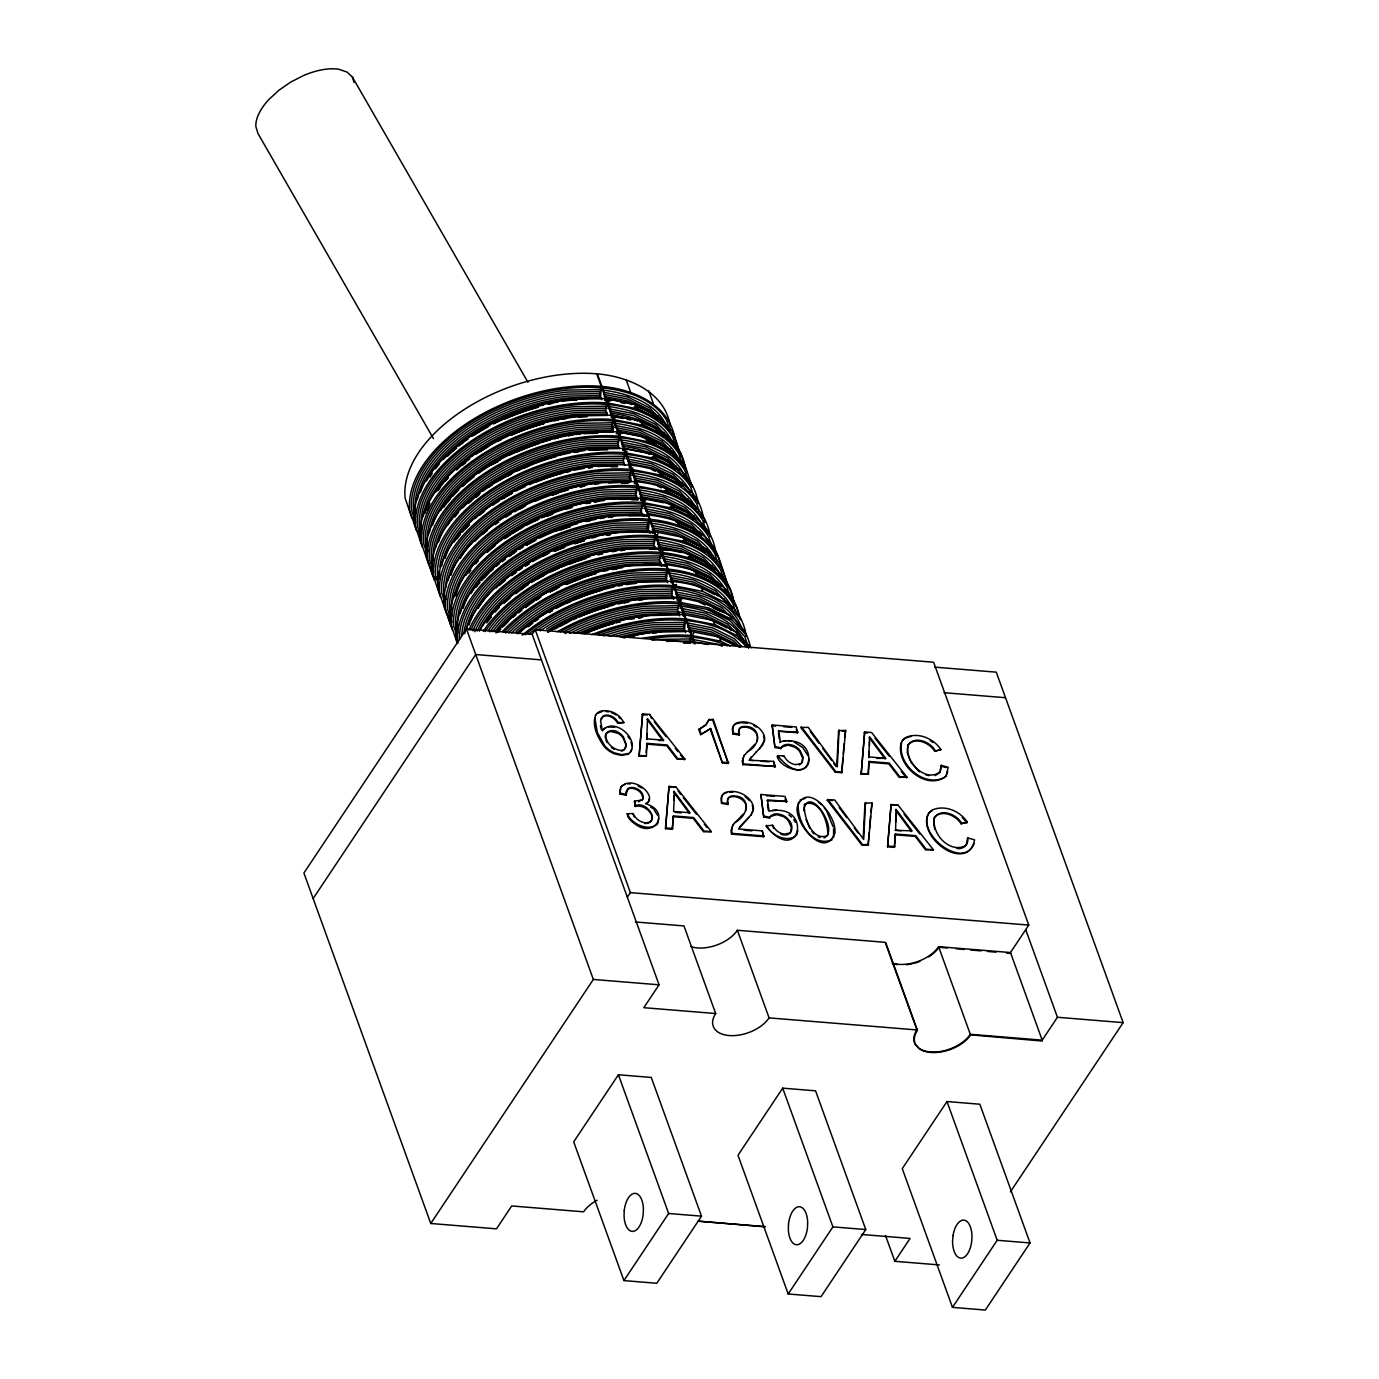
<?xml version="1.0" encoding="UTF-8"?>
<svg xmlns="http://www.w3.org/2000/svg" width="1379" height="1379" viewBox="0 0 1379 1379"><rect width="100%" height="100%" fill="white"/><g stroke="black" fill="none" stroke-linecap="round" stroke-linejoin="round"><path stroke-width="1.5" d="M673.831 799.975L673.831 796.011M869.477 745.522L869.494 741.54M895.902 814.11L895.643 822.143M966.214 845.034L967.644 837.898L974.574 839.863C968.816 872.579 917.966 837.536 928.17 814.437A22.65 14.497 33.7 0 1 932.894 809.732C945.373 804.681 960.284 811.3 967.386 822.194L961.042 823.763C956.061 815.317 941.236 808.887 934.169 817.85L933.721 825.28M836.777 765.983L838.587 730.629L845.637 730.405L841.742 772.688L835.174 772.154L800.803 727.543L808.249 727.354L837.277 766.931L839.087 729.87M863.185 838.535L864.995 803.181L872.045 802.957L868.149 845.241L861.582 844.706L827.21 800.113L834.657 799.906L863.685 839.483L865.495 802.423M642.786 798.751C643.045 791.994 635.236 787.202 629.014 788.478L625.911 791.977L626.066 795.287L619.774 793.873L621.084 786.737M594.832 717.752L597.297 732.404L604.709 745.815A17.841 11.411 33.7 0 0 614.5 752.9L621.688 754.658L628.807 753.451M646.096 752.52L647.01 743.35L667.264 745.005L677.641 758.519L684.949 759.105L677.141 759.277L666.764 745.763L646.492 744.126M684.949 759.105L649.526 714.408L642.614 713.857L639.098 756.175L646.406 755.968L647.01 743.35M711.357 831.658L675.934 786.978L669.022 786.409L665.505 828.727L672.314 829.279L673.417 815.92L693.671 817.557L704.048 831.072L711.357 831.658L703.549 831.83L693.172 818.333L672.9 816.678M672.314 829.279L673.417 815.92M868.063 772.723L869.063 761.449L889.334 763.104L899.694 776.601L907.003 777.204L899.194 777.377L888.817 763.863L868.563 762.208M907.003 777.204L871.58 732.508L864.667 731.956L861.151 774.274L868.46 774.067L869.063 761.449M933.411 849.757L897.988 805.077L891.075 804.509L887.559 846.827L894.368 847.378L895.471 834.002L915.742 835.657L926.119 849.171L933.411 849.757L925.602 849.929L915.225 836.415L894.971 834.778M894.368 847.378L895.471 834.002M420.474 492.234A131.074 76.104 -19.9 0 1 568.7 396.066L600.675 395.566L601.227 386.361A138.296 80.31 -19.9 0 0 409.684 510.644L416.406 530.501L419.182 533.432M415.7 527.243A138.296 80.31 -19.9 0 1 607.243 402.961L606.277 408.167L574.078 408.649A133.005 77.241 -19.9 0 0 421.422 527.692L422.112 529.726M440.522 510.54A130.815 75.966 -19.9 0 1 581.266 431.058L613.207 430.558L612.293 424.784L613.259 419.578A138.296 80.31 -19.9 0 0 421.698 543.86M435.712 547.153A131.815 76.552 -19.9 0 1 586.334 443.917L618.395 443.435L619.274 436.195A138.296 80.31 -19.9 0 0 427.714 560.477L434.437 580.335M647.044 733.525L646.665 739.627L647.561 718.649L663.609 740.195L658.99 740.626M869.098 751.624L868.736 757.726L869.615 736.748L885.663 758.295L876.941 758.398M895.643 829.52L896.022 809.301L912.071 830.847L895.143 830.279L901.297 830.779M639.098 756.175L642.614 713.857M665.505 828.727L669.022 786.409M861.151 774.274L864.667 731.956M887.559 846.827L891.075 804.509M433.73 577.077A138.296 80.31 -19.9 0 1 625.29 452.795L624.204 458.242L592.039 458.742A132.625 77.017 -19.9 0 0 439.867 566.941M460.121 558.564A130.264 75.638 -19.9 0 1 599.193 481.237L631.082 480.754L630.203 474.859L631.306 469.412A138.296 80.31 -19.9 0 0 439.746 593.694M454.191 596.917A131.35 76.276 -19.9 0 1 604.295 494.061L636.288 493.561L637.305 486.029A138.296 80.31 -19.9 0 0 445.762 610.311L452.484 630.169M451.778 626.911A138.296 80.31 -19.9 0 1 643.321 502.628L642.235 508.075L610.07 508.575A132.625 77.017 -19.9 0 0 457.88 627.255L458.552 629.255M469.084 625.066A130.54 75.811 -19.9 0 1 616.706 529.277L648.613 528.795L649.337 519.245A138.296 80.31 -19.9 0 0 457.776 643.528M477.22 631.099A131.35 76.276 -19.9 0 1 622.325 543.895L654.336 543.395L655.353 535.862A138.296 80.31 -19.9 0 0 468.877 630.134M660.282 557.909L661.368 552.462A138.296 80.31 -19.9 0 0 483.322 631.22M515.918 631.685A130.54 75.811 -19.9 0 1 634.736 579.111L666.66 578.628L667.384 569.079A138.296 80.31 -19.9 0 0 502.387 631.53M522.141 635.236A138.296 80.31 -19.9 0 1 673.383 585.696L672.297 591.126L640.149 591.625A132.625 77.017 -19.9 0 0 537.258 630.393M678.313 607.743L679.399 602.295A138.296 80.31 -19.9 0 0 557.288 631.737M616.051 636.219A130.54 75.811 -19.9 0 1 652.784 628.945L684.691 628.462L685.415 618.912A138.296 80.31 -19.9 0 0 591.729 634.668M642.39 638.356A138.296 80.31 -19.9 0 1 691.431 635.529L690.327 640.994L666.66 641.356M841.742 772.688L842.931 758.157M843.258 754.003L844.12 743.626M844.62 737.386L845.637 730.405M868.149 845.241L869.166 832.795M869.511 828.641L870.528 816.178M870.856 812.024L872.045 802.957M601.796 399.738L599.555 393.532L601.899 386.413C633.168 389.171 670.073 404.53 674.952 439.453M456.57 468.653A131.074 76.104 -19.9 0 1 575.87 415.889L607.329 415.407L605.571 410.149L607.915 403.03L636.615 408.684L635.098 404.478L606.398 398.824L604.623 400.082L605.726 398.772A138.296 80.31 -19.9 0 0 414.165 523.055L422.422 547.118M447.572 501.99A131.074 76.104 -19.9 0 1 581.886 432.489L613.345 432.023L611.587 426.749L613.931 419.63L642.631 425.284L641.114 421.095L612.397 415.441L611.293 416.424A136.435 79.224 -19.9 0 1 615.723 416.889M462.654 507.817A131.074 76.104 -19.9 0 1 587.902 449.106L619.361 448.623L617.585 443.366L619.929 436.247L648.647 441.901L647.13 437.695L618.413 432.041L617.309 433.04A136.607 79.327 -19.9 0 1 621.636 433.471M624.635 465.481L623.36 460.276L625.945 452.864L654.663 458.517L653.146 454.312L624.428 448.658L622.67 449.916L623.773 448.606A138.296 80.31 -19.9 0 0 432.213 572.888L440.453 596.952M630.634 482.081L629.358 476.875L631.961 469.463L660.679 475.117L683.363 486.408L698.498 502.577M637.632 499.698L635.374 493.492L637.977 486.08L666.678 491.734L689.379 503.025L704.497 519.193M644.062 516.384C639.804 513.436 641.149 506.352 643.993 502.697L672.693 508.351L695.395 519.642L710.513 535.793M650.078 533.001C645.82 530.053 647.165 522.969 650.009 519.297C680.175 522.245 716.787 536.19 722.268 569.923M655.663 549.531L653.422 543.326L656.008 535.914L684.725 541.568L683.208 537.362L654.491 531.708L652.75 533.035L653.836 531.656A138.296 80.31 -19.9 0 0 464.602 633.633M661.679 566.148L659.438 559.926L662.023 552.531C691.344 555.599 727.612 568.476 733.662 601.192M667.695 582.748L665.436 576.543L668.039 569.131C698.205 572.078 734.835 586.023 740.299 619.757M673.71 599.365L671.452 593.16L674.055 585.747L702.773 591.401L725.457 602.692L740.575 618.843M679.709 615.965L677.468 609.759L680.071 602.364L708.772 608.001L731.473 619.309L746.591 635.46M685.725 632.582L683.484 626.376L686.087 618.964L714.787 624.618L737.489 635.909L748.487 647.665M730.267 645.941L720.803 641.235L692.103 635.581L689.896 643.114M620.36 788.529L619.774 793.873M797.872 830.641L796.683 835.053M625.652 747.521L625.687 743.953L622.946 737.731A10.911 6.981 33.7 0 0 617.999 733.266L610.276 731.404L606.243 733.404M940.53 770.706L941.236 765.328L948.166 767.293L945.96 776.325M802.492 761.673L802.595 757.985L799.768 751.624A11.032 7.067 33.7 0 0 794.563 747.09L788.081 745.125L781.721 747.039M833.571 837.691L833.623 828.469M798.51 802.216C795.735 819.591 811.697 848.292 832.123 839.759M743.264 757.502L742.85 764.638L775.377 766.483L773.55 761.398L749.262 760.225L753.227 760.536M732.025 826.986L731.611 834.123L763.638 836.725L762.311 830.882L738.541 828.951L748.866 817.575M606.019 733.938C604.76 741.885 612.483 749.297 620.016 750.314A9.429 6.033 33.7 0 0 624.515 749.193L625.514 748.125M827.779 835.019C828.296 823.004 820.402 798.803 804.733 804.043M947.08 774.015L947.649 771.257M974.057 843.827C962.111 870.701 919.104 837.363 927.653 815.196A22.65 14.497 33.7 0 1 932.394 810.49M804.405 804.509C803.44 816.523 811.748 841.569 827.366 835.691M752.244 812.852L752.9 810.421A16.858 10.791 33.7 0 0 752.244 805.439M658.024 823.056L658.61 818.454M756.847 741.454C760.622 732.852 749.624 725.492 741.833 727.371A9.687 6.188 33.7 0 0 738.506 731.422L739.144 734.99L732.818 733.921L732.387 728.698A14.79 9.463 33.7 0 1 735.921 723.837L740.833 722.682L747.435 723.234M745.608 810.955C749.383 802.354 738.386 794.976 730.594 796.872A9.687 6.188 33.7 0 0 727.543 799.51M595.918 714.667C591.212 725.457 597.986 737.748 604.209 746.591A17.841 11.411 33.7 0 0 613.983 753.658L621.171 755.433L628.307 754.21C642.838 741.023 613.845 715.546 602.468 730.836L600.554 721.01L603.054 716.046C608.691 713.081 615.448 717.39 618.188 722.493L623.963 722.579L620.878 717.976A14.255 9.119 33.7 0 0 611.776 711.857C606.312 710.082 598.607 709.582 595.4 715.425M708.875 719.89L705.669 725.216L698.774 729.56L700.635 734.662L710.719 728.508L722.424 762.966L728.371 763.449L713.219 719.442L708.875 719.89L713.219 719.442M709.392 719.131L706.186 724.458L698.774 729.56M630.565 752.21L631.789 749.314M642.269 799.923L643.286 797.993C643.545 791.218 635.736 786.426 629.513 787.719L627.445 788.96L626.066 795.287M744.557 754.847L742.212 761.018L742.85 764.638M733.318 824.332L730.973 830.503L731.611 834.123M801.751 763.121L803.095 757.209L800.285 750.865A11.032 7.067 33.7 0 0 795.062 746.332C790.632 743.833 783.117 742.85 780.755 748.59L774.946 747.487L772.137 724.975L796.235 726.94L797.562 732.766L778.221 731.18L798.062 731.99M790.512 832.623L791.356 827.469L788.529 821.108A11.032 7.067 33.7 0 0 783.324 816.575L776.842 814.627L770.482 816.523M749.262 760.225L756.175 751.934M749.78 759.45L751.262 756.795M750.848 815.351L753.399 809.663A16.858 10.791 33.7 0 0 751.624 802.216C746.367 793.632 734.714 789.184 725.182 792.563A14.79 9.463 33.7 0 0 721.648 797.424L721.579 803.423L727.905 804.474L727.767 800.148A9.687 6.188 33.7 0 1 731.111 796.097C750.969 794.045 750.004 814.92 735.007 822.315M766.983 800.665L786.823 801.492L784.996 796.424L760.898 794.476L763.707 816.971L769.516 818.075C771.878 812.352 779.394 813.317 783.824 815.816A11.032 7.067 33.7 0 1 789.047 820.35C793.942 825.107 792.597 836.07 784.272 834.898A10.17 6.499 33.7 0 1 780.79 834.123M635.081 482.943L635.788 481.823A138.296 80.31 -19.9 0 0 444.245 606.105L450.967 625.963M648.475 515.108L646.751 516.436L647.82 515.039A138.296 80.31 -19.9 0 0 456.259 639.322L457.087 641.735M733.559 601.365C728.681 566.441 691.793 551.083 660.507 548.325L658.766 549.652L659.851 548.273A138.296 80.31 -19.9 0 0 479.358 630.858M671.159 582.61L671.866 581.49A138.296 80.31 -19.9 0 0 517.539 633.668M677.175 599.21L677.882 598.107A138.296 80.31 -19.9 0 0 548.687 631.754M683.174 615.827L683.898 614.706A138.296 80.31 -19.9 0 0 582.421 633.754M617.085 433.023L617.758 431.989A138.296 80.31 -19.9 0 0 426.197 556.271L432.92 576.129L435.695 579.059M691 946.683A30.993 17.996 -19.9 0 0 737.369 930.273L885.215 942.322L916.932 1029.941A30.993 17.996 -19.9 0 0 915.415 1044.61L918.845 1048.212A30.993 17.996 -19.9 0 0 970.316 1034.302L1042.196 1040.162L1010.479 952.544L1028.768 925.085L933.617 662.23L535.242 629.755L532.191 634.34L466.481 628.979L303.897 873.01L430.765 1223.483L496.474 1228.844L511.712 1205.953L583.593 1211.813A30.993 17.996 -19.9 0 1 597.141 1200.195M313.136 898.556L475.721 654.542L541.447 659.886M600.848 718.838L602.537 716.804C608.191 713.857 614.948 718.149 617.689 723.268L618.188 722.493M623.963 722.579L617.689 723.268M649.526 714.408L651.646 718.493M649.957 822.539C657.283 814.679 643.372 803.629 635.15 806.474L634.633 801.113L641.821 800.044M635.15 806.474L635.65 805.698C646.303 800.372 661.351 822.298 645.424 822.78A9.981 6.395 33.7 0 1 635.667 817.523L632.875 813.541L627.186 813.765L628.134 817.144A16.6 10.618 33.7 0 0 634.65 823.677C654.353 839.673 671.814 811.317 645.527 803.664L647.854 802.302A11.894 7.602 33.7 0 0 649.044 795.476C645.079 785.668 628.134 777.618 620.567 787.495M632.875 813.541L634.219 816.971M700.635 734.662L710.719 728.508M675.934 786.978L668.522 787.168M732.818 733.921L732.887 727.922A14.79 9.463 33.7 0 1 736.42 723.061C745.953 719.683 757.605 724.147 762.846 732.714A16.858 10.791 33.7 0 1 764.638 740.161L762.587 745.108L755.658 752.693M627.342 897.195L630.393 892.627L535.242 629.755M739.144 734.99L739.006 730.663A9.687 6.188 33.7 0 1 742.35 726.612C760.76 724.32 762.294 744.436 747.332 751.796M430.765 1223.483L593.349 979.452L466.481 628.979M774.946 747.487L772.137 724.975M779.79 742.54L780.307 741.781C824.47 732.249 812.3 797.769 777.687 755.709L777.17 756.485C780.997 769.516 809.938 777.394 808.887 758.588M780.755 748.59L781.272 747.832L775.446 746.728M773.55 761.398L774.877 767.241M783.255 756.519L783.755 755.761L786.202 759.398A10.17 6.499 33.7 0 0 796.028 764.655L801.147 763.501M763.707 816.971L760.898 794.476M769.516 818.075L770.034 817.316L764.207 816.213M532.191 634.34L659.059 984.813L643.821 1007.687L715.684 1013.548A30.993 17.996 -19.9 0 0 729.181 1035.543A30.993 17.996 -19.9 0 0 769.086 1017.892L916.932 1029.941M762.311 830.882L763.638 836.725M789.908 832.985L784.789 834.14A10.17 6.499 33.7 0 1 774.964 828.882L772.516 825.245L765.931 825.969C800.234 868.167 813.938 801.716 769.068 811.266L767.482 799.906L786.823 801.492M772.516 825.245L773.636 828.434M618.413 1074.758L573.698 1141.864L623.929 1280.591L656.783 1283.28L701.497 1216.175L651.267 1077.447L618.413 1074.758L668.643 1213.486L623.929 1280.591M835.174 772.154L842.259 771.93M861.582 844.706L868.667 844.482M897.988 805.077L890.575 805.267M910.002 760.329L907.313 752.71L907.761 745.298C914.829 736.334 929.653 742.747 934.634 751.193L940.978 749.624C933.876 738.748 918.966 732.128 906.486 737.162A22.65 14.497 33.7 0 0 901.763 741.885C896.316 763.811 924.016 788.15 944.787 777.411M940.978 749.624L934.634 751.193M782.703 1088.152L737.989 1155.257L788.202 1293.985L821.057 1296.656L865.771 1229.551L815.558 1090.823L782.703 1088.152L832.916 1226.879L788.202 1293.985M961.042 823.763L967.386 822.194M946.977 1101.545L902.262 1168.651L952.475 1307.378L985.347 1310.05L1030.044 1242.944L979.831 1104.217L946.977 1101.545L997.189 1240.273L952.475 1307.378M939.358 1264.922L894.85 1261.302L910.088 1238.428L861.479 1234.464M1042.196 1040.162L1057.434 1017.271L1025.717 929.653M1010.411 1191.852L1123.144 1022.632L996.276 672.159L934.807 667.143M744.057 755.606L754.744 744.332M732.818 825.09L743.505 813.817M940.306 771.706C925.292 783.686 903.555 760.639 908.261 744.539C915.328 735.576 930.17 741.988 935.134 750.435M759.605 748.849L764.138 740.937A16.858 10.791 33.7 0 0 763.483 735.938M751.348 814.593L739.506 827.055M946.477 775.567C927.671 792.477 894.833 765.069 901.245 742.643A22.65 14.497 33.7 0 1 905.969 737.937L910.881 736.438M802.25 762.363L799.217 765.017M642.786 799.148L638.563 801.871M629.255 466.343L630.444 465.275M635.271 482.96L636.46 481.874M457.173 642.907L450.243 622.722A138.296 80.31 -19.9 0 1 641.804 498.44L640.735 499.819L642.476 498.491C673.745 501.232 710.444 516.591 715.615 551.359M665.333 566.011L666.522 564.942M671.349 582.627L672.538 581.542C704.738 584.127 741.574 600.675 746.315 636.357M678.554 598.158L677.365 599.227A136.487 79.258 -19.9 0 1 681.691 599.675M683.381 615.844L684.57 614.775M657.266 824.194C651.06 829.658 641.407 827.004 635.167 822.918A16.6 10.618 33.7 0 1 628.634 816.368L627.186 813.765M603.433 729.25L605.657 727.698M621.739 786.03L625.29 784.186M965.559 845.672C949.355 853.997 930.687 833.071 934.669 817.092C941.736 808.128 956.578 814.541 961.542 823.004M799.941 800.165L805.336 798.303M795.476 836.381C785.203 842.19 771.223 835.346 766.448 825.211M597.09 713.477L602.295 711.495M935.238 775.619L939.788 772.481L941.236 765.328M726.888 792.529L724.682 793.321A14.79 9.463 33.7 0 0 721.148 798.182L721.579 803.423M824.039 837.932C840.518 830.658 808.111 782.393 803.629 810.697M648.561 823.211L644.924 823.539M783.531 740.885L785.668 740.557M772.292 810.369L776.739 810.076M608.449 726.905L614.603 727.302M600.279 389.585L567.993 390.067A134.556 78.138 -19.9 0 0 413.579 510.506L415.596 516.453M600.261 391.55L568.062 392.05A133.005 77.241 -19.9 0 0 415.424 511.092L416.096 513.109M600.365 393.601L568.303 394.084A131.815 76.552 -19.9 0 0 417.32 499.491M576.87 400.203L570.544 400.289A131.815 76.552 -19.9 0 0 562.408 401.306M606.398 406.184L574.009 406.684A134.556 78.138 -19.9 0 0 419.578 527.106L421.595 533.07M587.109 416.751L576.56 416.906A131.815 76.552 -19.9 0 0 545.619 422.56M612.293 424.784L580.076 425.266A133.005 77.241 -19.9 0 0 427.438 544.309L428.128 546.343M612.397 426.818L580.318 427.318A131.815 76.552 -19.9 0 0 429.334 532.708M612.707 428.8L580.731 429.283A131.074 76.104 -19.9 0 0 432.506 525.451M582.576 433.523L597.331 433.299M618.309 441.383L586.092 441.883A133.005 77.241 -19.9 0 0 433.454 560.925M618.706 445.4L586.73 445.9A131.074 76.104 -19.9 0 0 438.522 542.068M588.592 450.123L607.57 449.83M624.342 456.19L591.987 456.69A134.28 77.982 -19.9 0 0 437.884 576.87L438.608 578.99M616.792 465.706L593.815 466.05A130.54 75.811 -19.9 0 0 474.979 518.607M611.311 466.791L617.62 466.688M630.358 472.807L598.003 473.307A134.28 77.982 -19.9 0 0 443.9 593.487L445.9 599.417M630.203 474.859L598.055 475.341A132.625 77.017 -19.9 0 0 445.607 587.833M630.582 478.961L598.658 479.461A130.54 75.811 -19.9 0 0 451.036 575.233M629.065 482.219L599.831 482.667A130.54 75.811 -19.9 0 0 475.1 541.137M621.533 483.322L627.841 483.236M636.219 491.458L604.071 491.958A132.625 77.017 -19.9 0 0 451.864 610.656M636.598 495.578L604.674 496.061A130.54 75.811 -19.9 0 0 455.932 596.142M631.754 499.87L638.046 499.784M642.39 506.024L610.035 506.524A134.28 77.982 -19.9 0 0 455.932 626.704L457.931 632.651M643.097 513.971L611.225 514.453A130.264 75.638 -19.9 0 0 471.084 593.608M648.251 524.692L616.085 525.175A132.625 77.017 -19.9 0 0 463.913 633.392M648.32 526.795L616.31 527.278A131.35 76.276 -19.9 0 0 466.223 630.134M649.113 530.57L617.24 531.07A130.264 75.638 -19.9 0 0 478.168 608.38M654.422 539.258L622.067 539.741A134.28 77.982 -19.9 0 0 472.876 630.806M654.267 541.292L622.101 541.792A132.625 77.017 -19.9 0 0 474.772 631.72M660.438 555.858L628.066 556.358A134.28 77.982 -19.9 0 0 488.166 630.737M666.436 572.475L634.081 572.974A134.28 77.982 -19.9 0 0 505.765 633.116M666.281 574.526L634.133 575.009A132.625 77.017 -19.9 0 0 508.868 632.892M666.367 576.629L634.357 577.111A131.35 76.276 -19.9 0 0 511.764 632.944M672.452 589.092L640.097 589.574A134.28 77.982 -19.9 0 0 528.967 634.064M672.366 593.229L640.373 593.728A131.35 76.276 -19.9 0 0 540.24 630.875M678.468 605.691L646.113 606.191A134.28 77.982 -19.9 0 0 563.856 631.823M684.484 622.308L652.129 622.808A134.28 77.982 -19.9 0 0 598.848 635.391M684.329 624.359L652.164 624.842A132.625 77.017 -19.9 0 0 603.416 635.891M684.398 626.462L652.388 626.945A131.35 76.276 -19.9 0 0 609.294 636.15M690.483 638.942L658.128 639.442A134.246 77.965 -19.9 0 0 651.922 640.184M683.605 643.2L690.396 643.097M777.687 755.709L783.755 755.761M956.923 848.464C963.145 849.843 969.144 844.207 967.644 837.898M627.617 783.841L630.306 783.893M729.594 792.167L732.801 792.236M944.063 692.706L1005.532 697.722M642.114 714.615L647.285 715.046M841.845 730.887L845.12 731.163M864.168 732.714L867.615 732.99M771.619 725.733L775.636 726.061M783.668 726.716L791.701 727.371M647.182 738.868L663.609 740.195M869.235 756.968L885.663 758.295M761.156 761.191L769.068 761.829M639.597 755.416L646.406 755.968M722.924 762.208L728.87 762.69M743.35 763.863L775.377 766.483M861.651 773.516L868.46 774.067M827.21 800.113L832.416 800.527M766.414 795.717L774.446 796.372M675.124 812.352L681.295 812.852M743.971 830.192L751.9 830.847M666.005 827.969L672.814 828.52M732.111 833.364L764.138 835.967M888.059 846.068L894.868 846.62M630.393 892.627L1028.768 925.085M635.357 921.965L683.967 925.93L715.684 1013.548M892.247 963.094A30.993 17.996 -19.9 0 0 938.599 946.683L1010.479 952.544M593.349 979.452L659.059 984.813M1057.434 1017.271L1123.144 1022.632M668.643 1213.486L701.497 1216.175M832.916 1226.879L865.771 1229.551M997.189 1240.273L1030.044 1242.944M765.207 1226.62L697.929 1221.139L765.017 1226.845M411.856 517.952L405.133 498.095A138.296 80.31 -19.9 0 1 596.693 373.812L597.348 373.864C628.634 376.622 665.523 391.981 670.418 426.904M947.425 947.994L938.996 947.27A30.993 17.996 -19.9 0 1 928.756 956.871M955.854 948.718L964.3 949.441M970.609 949.993L981.159 950.889M987.485 951.441L995.914 952.165M1006.446 953.061L1010.669 953.423M1042.386 1041.042L970.713 1034.888A30.993 17.996 -19.9 0 1 919.207 1048.626L915.828 1044.989A30.993 17.996 -19.9 0 1 917.466 1030.32L885.749 942.702M634.133 801.871L635.098 802.009M605.812 711.495L608.604 711.892M787.978 740.592L791.115 741.075M733.335 733.163L739.644 734.231M722.096 802.647L728.405 803.716M926.067 775.05L929.032 775.619M602.295 389.981C627.152 393.153 657.214 402.254 667.195 427.593M603.968 392.343L627.876 397.049L649.699 407.908L662.799 421.905M603.881 394.377L627.583 399.048L649.216 409.804L653.543 414.441M604.088 396.359L627.652 400.996L649.164 411.7M600.141 397.255L569.234 397.824A130.815 75.966 -19.9 0 0 426.49 480.995M604.847 398.186L628.066 402.754L631.651 404.53M600.865 398.703L569.855 399.272A131.074 76.104 -19.9 0 0 443.211 459.5M607.208 399.962L611.138 400.72M620.964 402.668L624.894 403.426M605.14 400.72L609.139 401.513M606.208 406.167C631.651 409.511 662.885 418.061 673.211 444.21M607.984 408.563L633.892 413.666L655.714 424.525L670.263 440.073M605.571 410.149L574.319 410.701A131.815 76.552 -19.9 0 0 423.319 516.091M609.897 410.994L633.599 415.665L655.232 426.421L660.989 432.592M605.709 412.097L574.715 412.666A131.074 76.104 -19.9 0 0 425.37 513.16M610.087 412.959C641.873 417.216 680.106 432.868 685.466 468.481M610.863 414.786L634.081 419.371L637.667 421.147M613.224 416.561L623.049 418.492M626.98 419.268L630.892 420.043M611.156 417.337L615.137 418.13M612.224 422.784L580.025 423.301A134.556 78.138 -19.9 0 0 425.594 543.722L428.266 551.6M614.327 423.198C639.184 426.37 669.246 435.471 679.226 460.81M614 425.18L639.908 430.282L661.73 441.142L676.279 456.673M611.587 426.749L639.615 432.265L661.248 443.038L665.574 447.658M618.068 429.955L639.684 434.213L661.179 444.917M616.878 431.403L640.097 435.971L656.197 443.986M616.206 433.558L620.24 434.351M618.24 439.401L586.041 439.901A134.556 78.138 -19.9 0 0 431.61 560.339L433.627 566.286M620.343 439.815C645.182 442.987 675.262 452.088 685.225 477.427M621.998 442.176L645.924 446.882L667.746 457.742L679.382 470.187M621.929 444.21L645.631 448.882L667.246 459.638L673.021 465.809M622.119 446.193C654.766 450.347 693.034 467.05 698.222 503.473M618.171 447.089L587.264 447.658A130.815 75.966 -19.9 0 0 447.623 525.313M624.997 448.434L646.113 452.588L649.681 454.363M623.187 450.554L627.169 451.347M624.101 456.173C649.164 459.431 678.709 467.619 690.362 492.234M625.842 458.638L651.681 463.723L673.452 474.548L683.605 485.408M623.36 460.276L592.263 460.827A131.35 76.276 -19.9 0 0 441.814 565.855M627.721 461.12L651.336 465.774L672.883 476.496L678.64 482.633M623.463 462.258L592.642 462.844A130.54 75.811 -19.9 0 0 445.021 558.616M628.186 463.189L651.371 467.757L671.004 477.53M623.894 464.033L593.177 464.62A130.264 75.638 -19.9 0 0 454.105 541.947M628.652 464.964C660.403 467.705 698.498 482.598 703.497 518.297M629.031 467.412L632.995 468.205M632.237 473.204C656.697 476.289 685.087 485.012 696.378 508.834M629.582 474.807L657.697 480.34L679.468 491.165L693.965 506.662M629.358 476.875L598.279 477.444A131.35 76.276 -19.9 0 0 448.175 580.3M633.737 477.737L657.352 482.391L678.899 493.113L684.639 499.25M634.202 479.806L657.387 484.374L678.796 495.027M634.668 481.581C667.333 484.132 705.393 500.215 710.237 536.69M634.116 483.564L638.149 484.357M636.133 489.39L604.019 489.907A134.28 77.982 -19.9 0 0 449.916 610.104L451.916 616.034M638.253 489.821C663.058 492.992 693.068 502.077 703.014 527.364M639.856 492.251L663.713 496.957L685.466 507.782L694.171 517.073M639.735 494.354L663.368 499.008L684.915 509.73L689.224 514.333M640.218 496.423L663.385 500.973L683.019 510.747M642.769 498.612L663.799 502.749M641.373 499.629L645.596 500.456M641.045 500.646L645.027 501.422M642.149 506.007C667.195 509.265 696.74 517.453 708.41 542.068M643.89 508.472L669.729 513.557L691.482 524.382L700.187 533.69M641.39 510.109L610.294 510.661A131.35 76.276 -19.9 0 0 460.207 613.534M645.751 510.954L669.384 515.608L690.931 526.33L695.24 530.932M641.511 512.092L610.69 512.678A130.54 75.811 -19.9 0 0 463.068 608.449M648.337 513.436L669.401 517.59L689.035 527.364M646.682 514.798C676.468 517.901 713.891 530.294 720.114 563.77M642.666 515.315L611.845 515.884A130.54 75.811 -19.9 0 0 481.719 580.456M648.147 522.624L616.051 523.141A134.28 77.982 -19.9 0 0 461.741 635.65M650.285 523.037C674.727 526.123 703.118 534.845 714.425 558.667M651.888 525.468L675.744 530.174L697.498 540.999L712.012 556.495M653.732 527.967L675.382 532.225L696.947 542.947L699.808 546.015M652.25 529.639L675.417 534.207L696.843 544.86M648.682 531.915L617.861 532.501A130.54 75.811 -19.9 0 0 496.026 587.988M654.163 539.223C679.554 542.55 710.771 551.1 721.062 577.198M657.904 542.085L681.76 546.791L703.514 557.616L710.771 565.356M657.783 544.188L681.398 548.825L702.945 559.564L705.824 562.632M653.525 545.308L622.722 545.894A130.54 75.811 -19.9 0 0 479.358 630.737M658.248 546.239L681.433 550.807L702.842 561.46M660.817 548.446L681.847 552.583M663.627 550.29L659.421 549.463A136.487 79.258 -19.9 0 1 667.936 550.411M659.093 550.48L663.075 551.255M662.316 556.254C686.759 559.34 715.149 568.062 726.44 591.901M659.645 557.857L628.117 558.409A132.625 77.017 -19.9 0 0 489.941 631.875M661.92 558.305L687.759 563.39L709.53 574.216L716.77 581.972M659.438 559.926L628.341 560.495A131.35 76.276 -19.9 0 0 492.596 631.703M663.799 560.788L687.414 565.442L708.961 576.163L711.84 579.232M666.385 563.27L687.449 567.424L707.082 577.198M664.73 564.632C695.361 567.579 733.163 581.059 738.782 615.551M660.713 565.149L629.893 565.718A130.54 75.811 -19.9 0 0 502.387 627.221M668.315 572.871C692.775 575.957 721.165 584.679 732.456 608.501M669.935 575.302L693.775 580.007L715.546 590.833L730.043 606.329M671.78 577.784L693.43 582.059L714.977 592.78L717.856 595.849M670.28 579.473L693.465 584.024L714.874 594.694M665.988 580.318L635.271 580.904A130.264 75.638 -19.9 0 0 516.694 633.357M666.712 581.748L635.909 582.334A130.54 75.811 -19.9 0 0 518.521 633.547M673.021 587.247C699.756 590.574 733.697 600.52 741.919 629.548M672.211 589.057C697.602 592.384 728.801 600.934 739.092 627.031M675.934 591.919L699.791 596.624L721.545 607.449L728.801 615.189M675.813 594.021L699.446 598.658L720.993 609.397L723.872 612.466M671.573 595.142L640.752 595.728A130.54 75.811 -19.9 0 0 546.584 629.065M676.296 596.073L699.481 600.641L720.889 611.293M672.004 596.917C703.187 600.33 743.574 611.535 750.417 647.13M677.123 600.313L681.105 601.089M679.037 603.847L707.53 609.466L731.542 619.516L729.956 615.103L713.322 608.139M680.347 606.088C704.807 609.173 733.18 617.895 744.488 641.735M677.692 607.691L646.148 608.242A132.625 77.017 -19.9 0 0 564.925 633.564M679.968 608.139L705.807 613.224L727.56 624.049L734.817 631.806M677.468 609.759L646.372 610.328A131.35 76.276 -19.9 0 0 569.682 633.426M681.829 610.621L705.462 615.275L727.009 625.997L731.318 630.599M677.589 611.759L705.479 617.258L726.905 627.91M682.76 614.465L713.271 620.429L735.955 631.72L751.09 647.871M678.744 614.965L647.923 615.551A130.54 75.811 -19.9 0 0 583.145 633.064M684.225 622.291L712.529 627.859L734.559 638.822L741.902 646.665M687.966 625.135L711.823 629.841L733.576 640.666L739.385 646.872M687.845 627.238L711.461 631.892L733.025 642.614L735.886 645.682M688.328 629.307L711.495 633.857L732.921 644.527M684.036 630.151L653.318 630.737A130.264 75.638 -19.9 0 0 620.705 636.857M740.092 647.389L719.286 637.029L690.569 631.375L689.379 632.461L689.914 631.323A138.296 80.31 -19.9 0 0 624.48 637.787M684.76 631.582L653.939 632.168A130.54 75.811 -19.9 0 0 623.308 637.753M690.224 638.925L718.511 644.493L722.182 646.32M691.965 641.39L707.875 644.527M620.274 793.097L626.566 794.528M942.46 766.586L945.925 767.569M818.075 836.812L820.109 837.605M794.183 742.04L802.768 747.625L808.094 755.778M635.098 404.478L657.8 415.768L672.918 431.937L679.451 451.864M634.254 406.805L654.491 416.872L657.421 420.026M636.512 408.546L659.317 419.974L674.434 436.126L680.967 456.053M642.097 424.336L660.507 433.489L663.437 436.626M642.528 425.163L665.333 436.574L680.45 452.743L686.983 472.669M647.13 437.695L669.815 448.985L684.949 465.154L692.206 486.873M648.009 441.004L666.505 450.088L669.453 453.243M646.717 440.866L671.332 453.191L686.466 469.36M652.284 456.639L672.521 466.705L675.469 469.86M654.56 458.38L677.348 469.808L692.482 485.96M651.767 469.532L655.335 471.29M659.955 474.324L678.313 483.46L681.26 486.597M660.3 475.221L676.624 483.339M657.783 486.132L661.351 487.907M665.971 490.941L684.329 500.077L688.742 504.783M664.506 490.924L682.639 499.939M670.142 506.627L690.345 516.677L693.275 519.814M678.003 524.158L696.361 533.294L699.291 536.431M689.224 530.467L694.671 533.173M683.208 537.362L705.893 548.652L721.027 564.821L726.767 582.334M684.018 540.775L702.376 549.911L705.307 553.048M682.536 540.758L707.41 552.858L722.544 569.01L728.284 586.523M688.19 556.461L708.375 566.51M692.189 559.167L706.686 566.39M696.033 573.992L714.391 583.127M699.877 602.416L705.221 605.071M707.53 609.466L729.87 620.584L744.781 636.512L748.573 648.078M638.167 785.996L641.752 788.03M753.572 725.406L756.33 727.095M611.431 747.59L614.103 749.366M930.204 740.575L933.152 742.574M650.56 806.939L653.025 808.628M919.362 771.912L910.778 762.07M745.091 796.579L749.538 800.682M818.454 802.233L821.47 804.733M788.857 814.868L791.529 817.109M527.933 382.242L352.455 77.155L347.112 72.087L338.906 69.295A53.884 26.718 -29.9 0 0 303.501 75.552L290.779 82.068L279.041 90.152L269.095 99.271A56.384 27.942 -29.9 0 0 255.856 126.523L257.976 133.504L433.454 438.608M449.244 616.482L446.468 613.552L438.229 589.488A138.296 80.31 -19.9 0 1 629.772 465.223M655.163 428.3L658.042 431.368M962.249 817.437L966.869 822.953M739.161 636.46L742.074 639.546M653.991 809.714L657.921 815.765M811.972 831.623L813.989 833.916M875.01 738.248L889.438 756.45M901.245 771.344L906.503 777.963M904.038 814.11L919.793 833.967M654.267 721.803L666.074 736.696M675.262 748.28L677.882 751.589M680.502 754.899L684.432 759.863M678.054 791.046L680.674 794.356M683.294 797.665L696.412 814.213M704.29 824.159L706.91 827.469M801.302 726.785L835.674 771.395M827.71 799.337L862.082 843.948M885.163 759.053L869.115 737.506M911.571 831.623L895.523 810.059M663.092 740.971L647.044 719.407M689.5 813.524L673.452 791.96M810.266 731.508L819.074 743.419M822.849 748.521L831.658 760.432M839.19 807.473L846.74 817.678M854.29 827.883L858.066 832.985M824.246 807.784L825.952 810.18M833.709 763.328L835.743 766.241M793.752 819.591L795.528 822.315M627.945 736.265L629.686 738.972M826.797 811.386L833.106 826.762M809.99 828.469L806.094 819.574M605.881 739.92L607.174 742.626M938.599 946.683L970.316 1034.302M796.338 729.388L797.562 732.766M648.751 390.809L653.301 403.357M657.8 415.768L659.317 419.974M663.799 432.385L665.333 436.574M669.815 448.985L671.332 453.191M675.831 465.602L677.348 469.808M681.847 482.219L683.363 486.408M687.862 498.819L689.379 503.025M693.878 515.436L695.395 519.642M699.877 532.053L701.411 536.241M705.893 548.652L707.41 552.858M711.909 565.269L713.426 569.475M717.925 581.886L719.442 586.075M723.941 598.486L725.457 602.692M735.955 631.72L737.489 635.909M785.099 798.872L786.323 802.25M626.066 379.518L630.599 392.067M659.145 470.928L660.679 475.117M665.161 487.528L666.678 491.734M671.177 504.145L672.693 508.351M677.192 520.762L678.709 524.951M689.224 553.979L690.741 558.167M695.24 570.596L696.757 574.784M701.239 587.195L702.773 591.401M713.271 620.429L714.787 624.618M719.286 637.029L720.803 641.235M597.348 373.864L695.068 643.786M596.693 373.812L694.395 643.734M712.719 720.2L728.371 763.449M710.219 729.267L722.424 762.966M885.473 1235.412L894.85 1261.302M699.291 728.801L701.135 733.904M737.369 930.273L769.086 1017.892M440.522 579.439L439.832 577.422A132.625 77.017 -19.9 0 1 439.591 571.216M457.207 636.546L453.846 626.583A136.297 79.155 -19.9 0 1 511.971 539.396A136.297 79.155 -19.9 0 1 642.752 504.197M451.847 621.86L447.83 609.983A136.297 79.155 -19.9 0 1 505.955 522.779A136.297 79.155 -19.9 0 1 636.736 487.58M444.538 601.399L441.814 593.366A136.297 79.155 -19.9 0 1 499.956 506.179A136.297 79.155 -19.9 0 1 630.72 470.963M435.798 576.75L439.177 586.713M433.678 572.078L429.662 560.184A136.435 79.224 -19.9 0 1 487.838 472.911A136.435 79.224 -19.9 0 1 618.74 437.66M427.007 553.531L423.646 543.567A136.435 79.224 -19.9 0 1 481.823 456.294A136.435 79.224 -19.9 0 1 612.724 421.043M420.991 536.931L417.63 526.968A136.435 79.224 -19.9 0 1 475.824 439.677A136.435 79.224 -19.9 0 1 606.708 404.443M415.631 522.245L411.614 510.351A136.435 79.224 -19.9 0 1 517.315 399.893A136.435 79.224 -19.9 0 1 666.764 420.474M428.421 563.718L420.181 539.672A138.296 80.31 -19.9 0 1 611.742 415.389M734.3 603.14L735.093 605.553M716.253 553.307L717.046 555.72M735.283 611L732.749 603.278A136.487 79.258 -19.9 0 0 669.177 570.837M730.525 598.245L726.733 586.678A136.487 79.258 -19.9 0 0 660.989 554.03M723.889 579.714L720.717 570.061A136.487 79.258 -19.9 0 0 654.973 537.431M704.221 520.09L705.014 522.503M717.235 561.167L714.701 553.444A136.487 79.258 -19.9 0 0 651.129 521.021M711.219 544.55L708.703 536.845A136.487 79.258 -19.9 0 0 642.942 504.197M705.841 529.881L702.687 520.228A136.487 79.258 -19.9 0 0 636.926 487.597M699.205 511.333L696.671 503.611A136.487 79.258 -19.9 0 0 633.099 471.187M693.809 496.647L690.655 487.011A136.487 79.258 -19.9 0 0 624.911 454.363M687.931 479.995L684.777 470.342A136.607 79.327 -19.9 0 0 618.964 437.66M681.915 463.378L678.761 453.725A136.607 79.327 -19.9 0 0 612.966 421.06M675.917 446.762L672.745 437.109A136.607 79.327 -19.9 0 0 606.95 404.443M666.729 420.509L669.901 430.162M352.455 77.155L354.041 82.395M606.691 412.183L607.191 413.959L575.25 414.441A130.815 75.966 -19.9 0 0 435.592 492.096M600.348 725.906L601.416 729.698M934.1 826.659L934.876 829.434M631.013 741.936L631.944 745.815M634.633 801.113L635.65 805.698M727.267 800.923L727.905 804.474M778.721 730.422L780.307 741.781M778.48 733.076L779.273 738.765M767.5 804.457L768.293 810.145M605.329 737.955C604.002 730.474 613.758 728.784 618.499 732.508A10.911 6.981 33.7 0 1 623.446 736.955L626.394 745.108L624.015 749.969A9.429 6.033 33.7 0 1 621.257 751.055M496.526 632.168A138.296 80.31 -19.9 0 1 665.85 564.873L665.143 565.993A136.297 79.155 -19.9 0 0 659.3 565.649M650.371 638.546A136.28 79.137 -19.9 0 1 690.845 637.098M596.245 634.461A136.297 79.155 -19.9 0 1 684.846 620.464M630.531 637.322A136.297 79.155 -19.9 0 1 634.581 636.426M652.681 633.392A136.297 79.155 -19.9 0 1 656.611 632.944M629.979 637.27A131.35 76.276 -19.9 0 1 634.133 636.357M560.098 631.823A136.297 79.155 -19.9 0 1 678.83 603.864M584.868 633.754A136.297 79.155 -19.9 0 1 614.517 623.274M616.499 622.722A136.297 79.155 -19.9 0 1 620.498 621.688M638.667 617.93A136.297 79.155 -19.9 0 1 642.683 617.309M585.368 633.306A131.35 76.276 -19.9 0 1 613.707 623.274M615.758 622.705A131.35 76.276 -19.9 0 1 619.843 621.636M630.186 619.326A131.35 76.276 -19.9 0 1 634.34 618.55M638.46 617.861A131.35 76.276 -19.9 0 1 642.562 617.258M578.818 633.323A130.264 75.638 -19.9 0 1 647.303 614.12L679.175 613.638L678.675 611.845L646.768 612.345A130.54 75.811 -19.9 0 0 574.319 633.409M525.158 634.736A136.297 79.155 -19.9 0 1 672.814 587.247M560.219 626.204A136.297 79.155 -19.9 0 1 567.579 622.377M573.199 619.688A136.297 79.155 -19.9 0 1 576.956 617.982M578.852 617.154A136.297 79.155 -19.9 0 1 608.501 606.657M624.566 602.795A136.297 79.155 -19.9 0 1 628.617 602.002M554.841 629.134A131.35 76.276 -19.9 0 1 571.63 620.205M579.37 616.689A131.35 76.276 -19.9 0 1 613.827 605.036M617.964 604.054A131.35 76.276 -19.9 0 1 628.324 601.933M638.58 600.382A131.35 76.276 -19.9 0 1 642.614 599.934M547.739 632.289A130.54 75.811 -19.9 0 1 641.924 598.934L673.831 598.452L673.159 597.021L641.287 597.503A130.264 75.638 -19.9 0 0 547.308 630.772M504.042 632.134A136.297 79.155 -19.9 0 1 666.798 570.63M527.898 626.842A131.35 76.276 -19.9 0 1 532.966 622.98M552.445 610.432A131.35 76.276 -19.9 0 0 548.825 612.535A136.297 79.155 -19.9 0 1 552.41 610.604M556.151 608.398A131.35 76.276 -19.9 0 1 571.406 600.934M575.319 599.244A131.35 76.276 -19.9 0 1 601.692 590.04M603.726 589.488A131.35 76.276 -19.9 0 1 614.017 586.971M618.154 586.109A131.35 76.276 -19.9 0 1 622.308 585.334M626.428 584.644A131.35 76.276 -19.9 0 1 636.598 583.317M528.312 626.29A136.297 79.155 -19.9 0 1 531.639 623.825M535.052 621.395A136.297 79.155 -19.9 0 1 538.517 619.05M567.183 603.071A136.297 79.155 -19.9 0 1 570.958 601.365M572.854 600.537A136.297 79.155 -19.9 0 1 602.485 590.057M498.078 632.271A136.297 79.155 -19.9 0 1 500.905 629.083M503.869 625.945A136.297 79.155 -19.9 0 1 508.541 621.343M512.867 617.396A136.297 79.155 -19.9 0 1 515.901 614.793M525.623 607.208A136.297 79.155 -19.9 0 1 534.259 601.278M539.344 598.09A136.297 79.155 -19.9 0 0 535.931 600.21A131.35 76.276 -19.9 0 1 541.033 596.986M550.014 592.005A136.297 79.155 -19.9 0 1 557.426 588.247M566.838 583.92A136.297 79.155 -19.9 0 1 596.469 573.44M612.552 569.561A136.297 79.155 -19.9 0 1 616.585 568.786M485.149 631.582A136.297 79.155 -19.9 0 1 660.782 554.03M518.625 612.862A131.35 76.276 -19.9 0 1 521.883 610.225M525.244 607.639A131.35 76.276 -19.9 0 1 528.691 605.105M550.135 591.781A131.35 76.276 -19.9 0 1 559.615 586.971M565.39 584.317A131.35 76.276 -19.9 0 1 595.676 573.44M603.864 571.302A131.35 76.276 -19.9 0 1 608.001 570.354M612.155 569.493A131.35 76.276 -19.9 0 1 622.481 567.717M496.026 632.995A130.264 75.638 -19.9 0 1 629.255 564.287L661.144 563.804L660.644 562.011L628.738 562.511A130.54 75.811 -19.9 0 0 494.958 631.72M567.321 584.162A132.625 77.017 -19.9 0 1 580.611 578.904M488.132 620.481A136.297 79.155 -19.9 0 1 490.717 617.258M503.938 603.399A136.297 79.155 -19.9 0 1 509.902 598.176M521.314 589.385A136.297 79.155 -19.9 0 1 528.26 584.662M536.827 579.404A136.297 79.155 -19.9 0 1 544.015 575.405M549.549 572.544A136.297 79.155 -19.9 0 1 558.926 568.148M560.822 567.321A136.297 79.155 -19.9 0 1 582.455 559.219M598.452 554.754A136.297 79.155 -19.9 0 1 602.485 553.806M649.302 548.894A136.297 79.155 -19.9 0 1 659.11 549.411M470.825 630.255A136.297 79.155 -19.9 0 1 654.766 537.414M515.867 593.608A131.35 76.276 -19.9 0 1 522.693 588.488M531.518 582.541A131.35 76.276 -19.9 0 1 547.877 573.199M551.686 571.285A131.35 76.276 -19.9 0 1 589.66 556.823M597.848 554.703A131.35 76.276 -19.9 0 1 601.985 553.755M612.345 551.755A131.35 76.276 -19.9 0 1 616.465 551.117M486.821 622.963A130.54 75.811 -19.9 0 1 491.286 616.775M495.044 612.155A130.54 75.811 -19.9 0 1 499.146 607.587M505.059 601.675A130.54 75.811 -19.9 0 1 623.877 549.118L655.783 548.618L655.128 547.187L623.239 547.67A130.264 75.638 -19.9 0 0 486.477 621.377M568.82 564.459A132.625 77.017 -19.9 0 1 586.265 558.461M499.37 585.472A136.297 79.155 -19.9 0 1 505.438 580.266M511.919 575.215A136.297 79.155 -19.9 0 1 515.298 572.768M518.745 570.372A136.297 79.155 -19.9 0 1 522.245 568.062M525.606 565.924A136.297 79.155 -19.9 0 1 529.053 563.821M543.533 555.944A136.297 79.155 -19.9 0 1 547.256 554.117M554.806 550.704A136.297 79.155 -19.9 0 1 564.511 546.773M574.44 543.257A136.297 79.155 -19.9 0 1 584.437 540.223M606.588 535.207A136.297 79.155 -19.9 0 1 610.604 534.552M639.235 532.26A136.297 79.155 -19.9 0 1 653.094 532.794M459.535 639.391A136.297 79.155 -19.9 0 1 648.768 520.797M511.523 575.698A131.35 76.276 -19.9 0 1 516.677 571.889M525.52 565.924A131.35 76.276 -19.9 0 1 529.002 563.77M532.587 561.649A131.35 76.276 -19.9 0 1 549.514 552.841M553.375 551.1A131.35 76.276 -19.9 0 1 583.645 540.223M591.85 538.086A131.35 76.276 -19.9 0 1 595.969 537.138M606.329 535.138A131.35 76.276 -19.9 0 1 610.449 534.5M693.758 633.375A132.625 77.017 -19.9 0 1 690.845 636.443M555.151 551.066A134.28 77.982 -19.9 0 1 564.718 547.204M584.368 540.74A134.28 77.982 -19.9 0 0 574.509 543.722A132.625 77.017 -19.9 0 1 584.144 540.723M555.289 550.928A132.625 77.017 -19.9 0 1 564.735 547.101M476.1 587.264A136.297 79.155 -19.9 0 1 480.047 582.438M484.322 577.68A136.297 79.155 -19.9 0 1 488.907 573.026M490.493 571.509A136.297 79.155 -19.9 0 1 493.354 568.872M496.337 566.252A136.297 79.155 -19.9 0 1 499.422 563.666M509.282 556.151A136.297 79.155 -19.9 0 1 516.229 551.445M535.655 540.258A136.297 79.155 -19.9 0 0 526.571 545.153A131.35 76.276 -19.9 0 1 535.845 539.982M556.53 530.915A136.297 79.155 -19.9 0 1 570.441 526.002M586.42 521.521A136.297 79.155 -19.9 0 1 590.453 520.59M608.604 517.366A136.297 79.155 -19.9 0 1 612.552 516.866A131.35 76.276 -19.9 0 0 608.518 517.332M629.117 515.712A136.297 79.155 -19.9 0 1 647.096 516.177M502.197 561.701A131.35 76.276 -19.9 0 1 505.507 559.098M508.92 556.53A131.35 76.276 -19.9 0 1 514.195 552.807M519.504 549.325A131.35 76.276 -19.9 0 1 523.003 547.153M539.654 538.069A131.35 76.276 -19.9 0 1 577.629 523.606M585.834 521.469A131.35 76.276 -19.9 0 1 596.176 519.262M600.313 518.538A131.35 76.276 -19.9 0 1 604.433 517.883M570.475 526.485A134.28 77.982 -19.9 0 0 560.65 529.864A132.625 77.017 -19.9 0 1 570.337 526.433M487.339 552.255A136.297 79.155 -19.9 0 1 494.992 545.774M504.99 538.344A136.297 79.155 -19.9 0 1 522.348 527.536M525.968 525.571A136.297 79.155 -19.9 0 1 538.999 519.159M542.774 517.487A136.297 79.155 -19.9 0 1 552.479 513.557M586.471 503.542A136.297 79.155 -19.9 0 1 590.522 502.714M594.556 501.99A136.297 79.155 -19.9 0 1 598.589 501.318M618.947 499.25A136.297 79.155 -19.9 0 1 637.219 499.301M504.645 538.655A131.35 76.276 -19.9 0 1 509.971 535M513.488 532.708A131.35 76.276 -19.9 0 1 524.227 526.347M533.639 521.452A131.35 76.276 -19.9 0 1 537.482 519.624M541.344 517.866A131.35 76.276 -19.9 0 1 571.63 506.989M586.023 503.473A131.35 76.276 -19.9 0 1 590.178 502.646M594.315 501.922A131.35 76.276 -19.9 0 1 604.519 500.474M468.791 573.13A130.54 75.811 -19.9 0 1 470.928 570.044M475.721 563.856A130.54 75.811 -19.9 0 1 478.341 560.788M487.011 551.841A130.54 75.811 -19.9 0 1 605.846 499.284L637.753 498.784L637.081 497.354L605.209 497.836A130.264 75.638 -19.9 0 0 466.136 575.164M546.911 516.263A134.28 77.982 -19.9 0 1 552.686 513.971A132.625 77.017 -19.9 0 0 546.998 516.142M566.269 509.213A132.625 77.017 -19.9 0 1 572.113 507.489M482.805 534.328A136.297 79.155 -19.9 0 1 487.408 530.45M519.952 508.954A136.297 79.155 -19.9 0 1 523.641 507.041M552.41 494.785A136.297 79.155 -19.9 0 1 568.389 489.838M580.456 486.925A136.297 79.155 -19.9 0 1 584.506 486.115M608.76 482.891A136.297 79.155 -19.9 0 1 629.238 482.581M495.182 524.589A131.35 76.276 -19.9 0 1 498.629 522.055M505.765 517.194A131.35 76.276 -19.9 0 1 510.971 513.936M514.557 511.816A131.35 76.276 -19.9 0 1 525.727 505.783M535.328 501.267A131.35 76.276 -19.9 0 1 557.409 492.855M561.512 491.579A131.35 76.276 -19.9 0 1 567.648 489.821M580.007 486.856A131.35 76.276 -19.9 0 1 584.162 486.046M594.452 484.374A131.35 76.276 -19.9 0 1 598.503 483.874M676.486 584.437A130.54 75.811 -19.9 0 1 673.693 587.471M675.193 584.61A131.35 76.276 -19.9 0 1 672.314 587.626M552.479 495.164A132.625 77.017 -19.9 0 1 558.305 493.217M456.845 539.051A136.297 79.155 -19.9 0 1 460.655 534.207M464.826 529.415A136.297 79.155 -19.9 0 1 469.308 524.727M479.823 515.125A136.297 79.155 -19.9 0 1 484.581 511.281M503.266 498.422A136.297 79.155 -19.9 0 1 512.126 493.32M536.534 481.857A136.297 79.155 -19.9 0 1 562.391 473.221M566.373 472.187A136.297 79.155 -19.9 0 1 570.406 471.222M588.557 467.809A136.297 79.155 -19.9 0 1 592.539 467.274A131.35 76.276 -19.9 0 0 588.437 467.774M598.572 466.619A136.297 79.155 -19.9 0 1 617.206 465.809M435.73 576.784A136.297 79.155 -19.9 0 1 493.941 489.562A136.297 79.155 -19.9 0 1 624.704 454.363M492.613 505.438A131.35 76.276 -19.9 0 1 499.75 500.577M501.456 499.491A131.35 76.276 -19.9 0 1 512.195 493.13M515.936 491.114A131.35 76.276 -19.9 0 1 525.451 486.408M529.312 484.65A131.35 76.276 -19.9 0 1 569.855 471.153M573.992 470.256A131.35 76.276 -19.9 0 1 584.334 468.36M462.43 532.173A130.54 75.811 -19.9 0 1 469.084 524.52M469.205 502.387A136.435 79.224 -19.9 0 1 480.116 493.372M488.597 487.27A136.435 79.224 -19.9 0 1 492.096 484.943M497.181 481.754A136.435 79.224 -19.9 0 1 511.557 473.755M517.142 470.997A136.435 79.224 -19.9 0 1 556.358 456.535M574.509 452.415A136.435 79.224 -19.9 0 1 578.559 451.726M590.488 450.123A136.435 79.224 -19.9 0 1 607.156 449.123M468.601 503.197A131.815 76.552 -19.9 0 1 471.549 500.491M482.857 491.2A131.815 76.552 -19.9 0 1 521.21 468.67M523.158 467.809A131.815 76.552 -19.9 0 1 555.599 456.311M557.65 455.777A131.815 76.552 -19.9 0 1 570.079 452.933M574.233 452.14A131.815 76.552 -19.9 0 1 584.541 450.588M454.76 517.039A131.074 76.104 -19.9 0 1 458.552 512.402M475.893 497.388A133.005 77.241 -19.9 0 1 479.202 494.733M507.8 476.048A133.005 77.241 -19.9 0 1 511.609 474.048M523.262 468.498A133.005 77.241 -19.9 0 1 528.864 466.102M443.504 507.438A136.435 79.224 -19.9 0 1 449.864 499.353M452.691 496.164A136.435 79.224 -19.9 0 1 458.742 489.941M466.171 483.15A136.435 79.224 -19.9 0 1 474.1 476.755M491.165 465.137A136.435 79.224 -19.9 0 1 500.043 460.034M509.265 455.294A136.435 79.224 -19.9 0 1 550.342 439.918M554.341 438.884A136.435 79.224 -19.9 0 1 558.374 437.901M568.493 435.816A136.435 79.224 -19.9 0 1 572.544 435.109M576.56 434.488A136.435 79.224 -19.9 0 1 580.542 433.971M584.472 433.523A136.435 79.224 -19.9 0 1 599.072 432.558M462.586 486.597A131.815 76.552 -19.9 0 1 465.533 483.874M478.565 473.325A131.815 76.552 -19.9 0 1 580.559 433.73M657.507 534.862A131.815 76.552 -19.9 0 1 654.629 537.896M657.973 533.776A133.005 77.241 -19.9 0 1 655.059 536.845M494.371 463.62A133.005 77.241 -19.9 0 1 498.043 461.5M517.246 451.881A133.005 77.241 -19.9 0 1 538.258 443.797M437.488 490.821A136.435 79.224 -19.9 0 1 439.918 487.58M445.245 481.15A136.435 79.224 -19.9 0 1 448.141 477.979M461.689 465.24A136.435 79.224 -19.9 0 1 469.756 458.897M480.064 451.726A136.435 79.224 -19.9 0 1 488.649 446.451M497.681 441.487A136.435 79.224 -19.9 0 1 501.387 439.591M510.782 435.178A136.435 79.224 -19.9 0 1 544.343 423.319M554.392 420.836A136.435 79.224 -19.9 0 1 558.426 419.974M562.477 419.199A136.435 79.224 -19.9 0 1 566.528 418.509M578.456 416.906A136.435 79.224 -19.9 0 1 586.833 416.217M639.856 422.043A136.435 79.224 -19.9 0 1 665.488 435.712M456.57 469.98A131.815 76.552 -19.9 0 1 461.051 465.912M476.065 454.191A131.815 76.552 -19.9 0 1 509.196 435.454M511.126 434.575A131.815 76.552 -19.9 0 1 543.567 423.094M438.263 490.045A131.074 76.104 -19.9 0 1 447.865 477.634M427.318 510.42A130.815 75.966 -19.9 0 1 429.92 503.145M462.275 465.516A133.005 77.241 -19.9 0 1 465.516 462.827M511.23 435.264A133.005 77.241 -19.9 0 1 543.964 423.681M452.64 451.243A136.435 79.224 -19.9 0 1 455.691 448.64M458.828 446.072A136.435 79.224 -19.9 0 1 463.74 442.28M474.066 435.109A136.435 79.224 -19.9 0 1 488.011 426.818M493.51 423.922A136.435 79.224 -19.9 0 1 538.327 406.702M548.377 404.219A136.435 79.224 -19.9 0 1 552.427 403.375M572.457 400.289A136.435 79.224 -19.9 0 1 576.629 399.91M447.52 456.328A131.815 76.552 -19.9 0 1 456.604 447.951M464.826 441.366A131.815 76.552 -19.9 0 1 468.291 438.832M471.842 436.367A131.815 76.552 -19.9 0 1 489.804 425.456M493.579 423.474A131.815 76.552 -19.9 0 1 537.551 406.495M539.603 405.943A131.815 76.552 -19.9 0 1 543.722 404.909M547.877 403.961A131.815 76.552 -19.9 0 1 558.271 401.961M429.938 477.065A131.074 76.104 -19.9 0 1 432.248 473.428M435.54 468.774A131.074 76.104 -19.9 0 1 439.212 464.12M505.093 418.871A134.556 78.138 -19.9 0 1 538.206 407.15M505.214 418.664A133.005 77.241 -19.9 0 1 537.948 407.064M919.896 961.387A30.993 17.996 -19.9 0 1 914.122 963.283M912.174 963.766A30.993 17.996 -19.9 0 1 906.365 964.714M897.315 964.611A30.993 17.996 -19.9 0 1 892.575 963.525M691.034 637.098A136.469 79.241 -19.9 0 1 727.716 645.803M685.035 620.481A136.487 79.258 -19.9 0 1 746.332 646.837M689.914 555.72A136.487 79.258 -19.9 0 1 715.011 570.027M693.827 571.63A136.487 79.258 -19.9 0 1 721.01 586.627M683.898 539.12A136.487 79.258 -19.9 0 1 708.996 553.41M665.85 489.286A136.487 79.258 -19.9 0 1 690.948 503.576M675.779 521.796A136.487 79.258 -19.9 0 1 701.411 535.466M657.749 471.963A136.487 79.258 -19.9 0 1 683.381 485.632M653.922 455.984A136.607 79.327 -19.9 0 1 677.485 468.946M605.278 399.824A136.607 79.327 -19.9 0 1 609.604 400.255M635.891 406.15A136.607 79.327 -19.9 0 1 659.438 419.113M641.269 499.577A136.487 79.258 -19.9 0 1 645.613 500.008M671.866 505.886A136.487 79.258 -19.9 0 1 695.412 518.849M645.82 438.643A136.607 79.327 -19.9 0 1 671.47 452.329M611.276 712.633A14.255 9.119 33.7 0 1 616.223 715.098M618.43 716.804A14.255 9.119 33.7 0 1 620.36 718.735M649.078 798.872A11.894 7.602 33.7 0 1 647.354 803.078M674.348 795.235L673.59 811.421L690.017 812.765L673.969 791.201L674.348 795.235M624.239 1210.659L624.049 1215.623A19.082 9.601 -85.3 0 0 632.961 1231.378A19.082 9.601 -85.3 0 0 643.217 1214.054L643.407 1209.09A19.082 9.601 -85.3 0 0 634.478 1193.352A19.082 9.601 -85.3 0 0 624.239 1210.659M788.512 1224.052L788.323 1229.017A19.082 9.601 -85.3 0 0 797.252 1244.754A19.082 9.601 -85.3 0 0 807.491 1227.448L807.68 1222.484A19.082 9.601 -85.3 0 0 798.751 1206.728A19.082 9.601 -85.3 0 0 788.512 1224.052M953.044 1235.532L952.596 1240.497A19.082 9.601 -85.3 0 0 960.56 1258.131A19.082 9.601 -85.3 0 0 971.523 1242.738L971.971 1237.79A19.082 9.601 -85.3 0 0 964.007 1220.139A19.082 9.601 -85.3 0 0 953.044 1235.532M834.76 832.985C824.952 860.462 794.201 823.246 797.286 806.922C807.025 779.497 837.932 816.713 834.76 832.985M624.584 550.1A136.297 79.155 -19.9 0 0 620.619 550.583A131.35 76.276 -19.9 0 1 624.566 550.1"/></g></svg>
